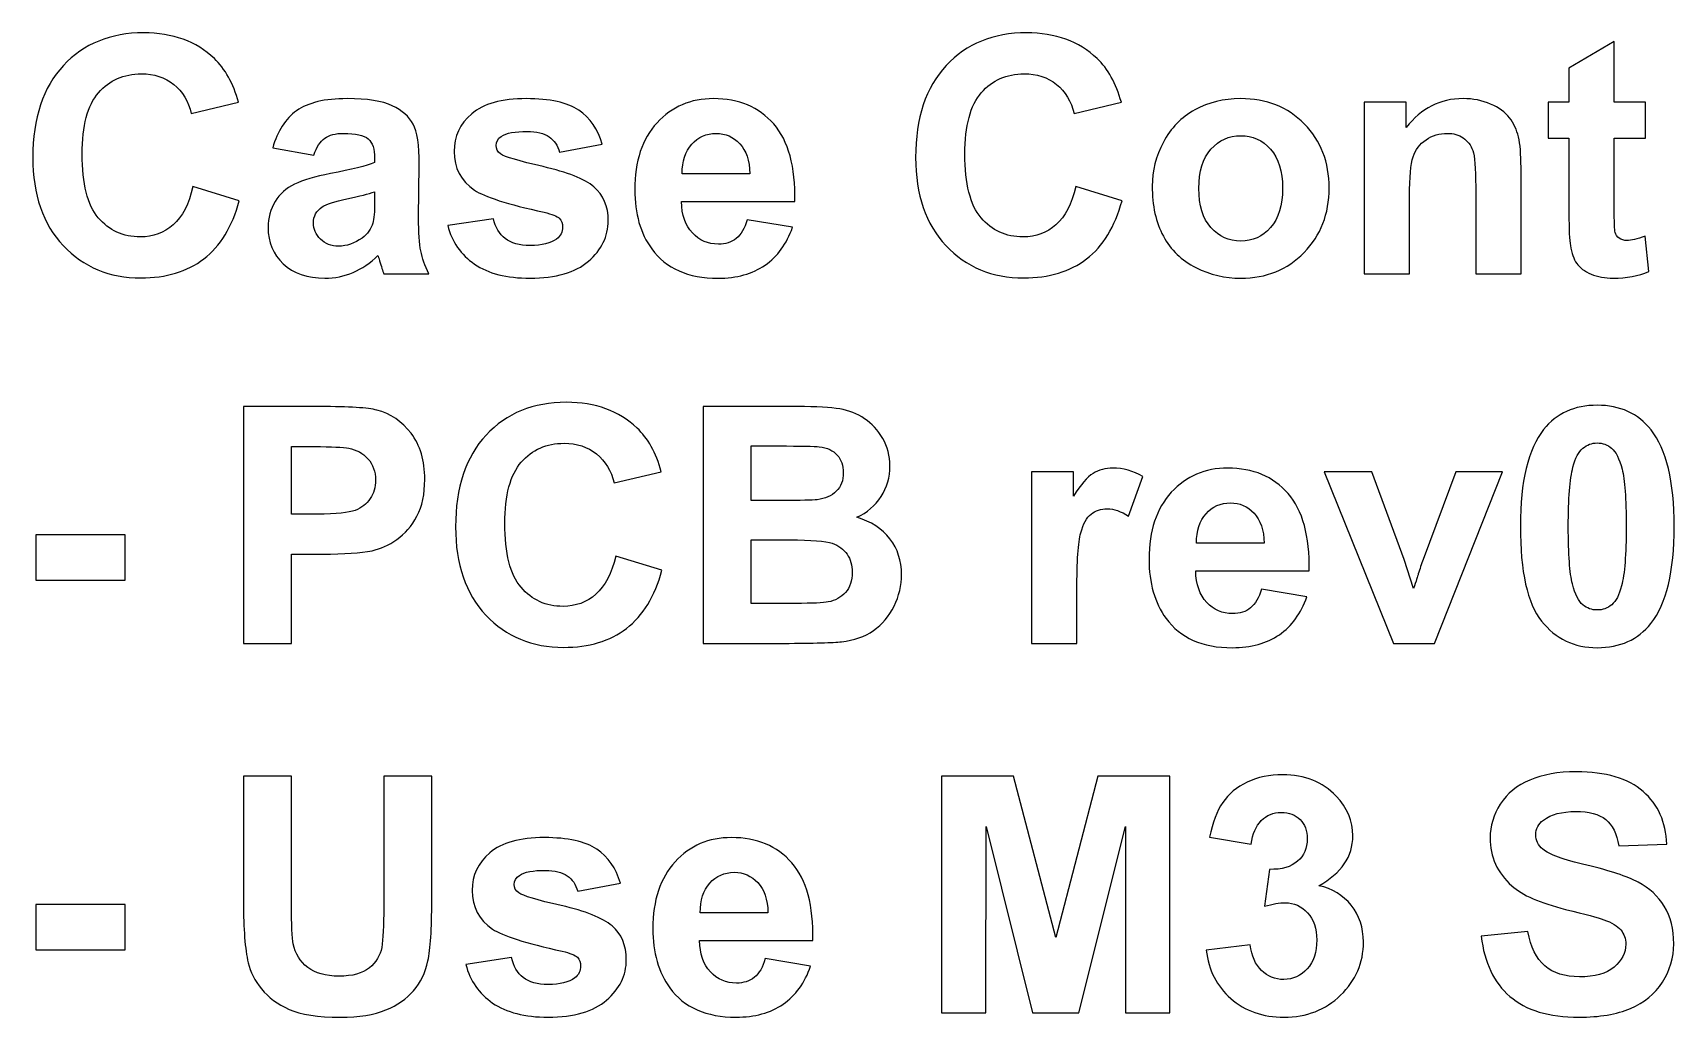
# Model space of a CAD drawing. Header units: centimetres. Extents: x -24.1 to 24.8, y -21.9 to 24.2.
# Drawn here: x 1.61 to 13.67, y -4.31 to 2.92 of the extents above; entities that cross this region are included whole.
import ezdxf

# ---------------------------------------------------------------- set-up
doc = ezdxf.new("R2010")
doc.units = ezdxf.units.CM
doc.header["$MEASUREMENT"] = 0
doc.layers.add('Layer 1', color=7, linetype='Continuous')

msp = doc.modelspace()

# ---------------------------------------------------------------- linework, layer by layer
at = {"layer": 'Layer 1', "color": 250}
for points, knots in [([(2.78949, 1.79255), (2.78949, 1.79255), (3.12973, 1.68805), (3.12973, 1.68805), (3.07748, 1.49646), (2.9904, 1.35429), (2.86888, 1.26112), (2.74736, 1.16837), (2.59344, 1.12179), (2.40671, 1.12179), (2.17543, 1.12179), (1.98546, 1.20077), (1.8364, 1.35874), (1.68774, 1.51671), (1.61322, 1.73261), (1.61322, 2.00683), (1.61322, 2.29644), (1.68815, 2.52165), (1.83761, 2.68205), (1.98708, 2.84245), (2.18394, 2.92265), (2.42778, 2.92265), (2.64084, 2.92265), (2.81379, 2.85947), (2.94665, 2.73349), (3.02604, 2.65896), (3.08518, 2.55203), (3.12487, 2.41229), (3.12487, 2.41229), (2.77734, 2.32966), (2.77734, 2.32966), (2.75668, 2.41958), (2.71374, 2.49087), (2.64853, 2.54312), (2.58291, 2.59537), (2.50352, 2.62129), (2.41036, 2.62129), (2.28115, 2.62129), (2.17624, 2.57512), (2.09604, 2.48236), (2.01543, 2.39001), (1.97533, 2.24014), (1.97533, 2.03275), (1.97533, 1.81321), (2.01503, 1.65646), (2.09401, 1.56329), (2.1734, 1.46973), (2.27629, 1.42315), (2.40307, 1.42315), (2.49664, 1.42315), (2.57724, 1.45271), (2.64448, 1.51226), (2.71172, 1.5718), (2.76033, 1.66496), (2.78949, 1.79255)], [0, 0, 0, 0, 0.05555556, 0.05555556, 0.05555556, 0.11111111, 0.11111111, 0.11111111, 0.16666667, 0.16666667, 0.16666667, 0.22222222, 0.22222222, 0.22222222, 0.27777778, 0.27777778, 0.27777778, 0.33333333, 0.33333333, 0.33333333, 0.38888889, 0.38888889, 0.38888889, 0.44444444, 0.44444444, 0.44444444, 0.5, 0.5, 0.5, 0.55555556, 0.55555556, 0.55555556, 0.61111111, 0.61111111, 0.61111111, 0.66666667, 0.66666667, 0.66666667, 0.72222222, 0.72222222, 0.72222222, 0.77777778, 0.77777778, 0.77777778, 0.83333333, 0.83333333, 0.83333333, 0.88888889, 0.88888889, 0.88888889, 0.94444444, 0.94444444, 0.94444444, 1, 1, 1, 1]), ([(9.27479, 1.79255), (9.27479, 1.79255), (9.61503, 1.68805), (9.61503, 1.68805), (9.56278, 1.49646), (9.4757, 1.35429), (9.35418, 1.26112), (9.23266, 1.16837), (9.07874, 1.12179), (8.89201, 1.12179), (8.66073, 1.12179), (8.47076, 1.20077), (8.3217, 1.35874), (8.17304, 1.51671), (8.09852, 1.73261), (8.09852, 2.00683), (8.09852, 2.29644), (8.17345, 2.52165), (8.32291, 2.68205), (8.47238, 2.84245), (8.66924, 2.92265), (8.91308, 2.92265), (9.12614, 2.92265), (9.29909, 2.85947), (9.43195, 2.73349), (9.51134, 2.65896), (9.57048, 2.55203), (9.61017, 2.41229), (9.61017, 2.41229), (9.26264, 2.32966), (9.26264, 2.32966), (9.24198, 2.41958), (9.19904, 2.49087), (9.13383, 2.54312), (9.06821, 2.59537), (8.98882, 2.62129), (8.89566, 2.62129), (8.76645, 2.62129), (8.66154, 2.57512), (8.58134, 2.48236), (8.50073, 2.39001), (8.46063, 2.24014), (8.46063, 2.03275), (8.46063, 1.81321), (8.50033, 1.65646), (8.57931, 1.56329), (8.6587, 1.46973), (8.76159, 1.42315), (8.88837, 1.42315), (8.98194, 1.42315), (9.06254, 1.45271), (9.12978, 1.51226), (9.19702, 1.5718), (9.24563, 1.66496), (9.27479, 1.79255)], [0, 0, 0, 0, 0.05555556, 0.05555556, 0.05555556, 0.11111111, 0.11111111, 0.11111111, 0.16666667, 0.16666667, 0.16666667, 0.22222222, 0.22222222, 0.22222222, 0.27777778, 0.27777778, 0.27777778, 0.33333333, 0.33333333, 0.33333333, 0.38888889, 0.38888889, 0.38888889, 0.44444444, 0.44444444, 0.44444444, 0.5, 0.5, 0.5, 0.55555556, 0.55555556, 0.55555556, 0.61111111, 0.61111111, 0.61111111, 0.66666667, 0.66666667, 0.66666667, 0.72222222, 0.72222222, 0.72222222, 0.77777778, 0.77777778, 0.77777778, 0.83333333, 0.83333333, 0.83333333, 0.88888889, 0.88888889, 0.88888889, 0.94444444, 0.94444444, 0.94444444, 1, 1, 1, 1]), ([(13.4594, 2.41229), (13.4594, 2.41229), (13.4594, 2.14738), (13.4594, 2.14738), (13.4594, 2.14738), (13.23095, 2.14738), (13.23095, 2.14738), (13.23095, 2.14738), (13.23095, 1.63661), (13.23095, 1.63661), (13.23095, 1.53292), (13.23297, 1.47256), (13.23743, 1.45555), (13.24189, 1.43854), (13.25161, 1.42436), (13.2674, 1.41302), (13.2828, 1.40208), (13.30143, 1.39641), (13.32371, 1.39641), (13.3549, 1.39641), (13.39945, 1.40694), (13.45818, 1.42841), (13.45818, 1.42841), (13.48613, 1.16918), (13.48613, 1.16918), (13.40877, 1.13596), (13.32128, 1.11936), (13.22325, 1.11936), (13.1633, 1.11936), (13.10943, 1.12948), (13.06123, 1.14973), (13.01303, 1.16999), (12.97779, 1.19632), (12.95551, 1.22832), (12.93283, 1.26072), (12.91744, 1.30406), (12.90853, 1.35915), (12.90164, 1.39803), (12.89799, 1.47661), (12.89799, 1.59529), (12.89799, 1.59529), (12.89799, 2.14738), (12.89799, 2.14738), (12.89799, 2.14738), (12.74488, 2.14738), (12.74488, 2.14738), (12.74488, 2.14738), (12.74488, 2.41229), (12.74488, 2.41229), (12.74488, 2.41229), (12.89799, 2.41229), (12.89799, 2.41229), (12.89799, 2.41229), (12.89799, 2.66261), (12.89799, 2.66261), (12.89799, 2.66261), (13.23095, 2.85947), (13.23095, 2.85947), (13.23095, 2.85947), (13.23095, 2.41229), (13.23095, 2.41229), (13.23095, 2.41229), (13.4594, 2.41229), (13.4594, 2.41229)], [0, 0, 0, 0, 0.04761905, 0.04761905, 0.04761905, 0.0952381, 0.0952381, 0.0952381, 0.14285714, 0.14285714, 0.14285714, 0.19047619, 0.19047619, 0.19047619, 0.23809524, 0.23809524, 0.23809524, 0.28571429, 0.28571429, 0.28571429, 0.33333333, 0.33333333, 0.33333333, 0.38095238, 0.38095238, 0.38095238, 0.42857143, 0.42857143, 0.42857143, 0.47619048, 0.47619048, 0.47619048, 0.52380952, 0.52380952, 0.52380952, 0.57142857, 0.57142857, 0.57142857, 0.61904762, 0.61904762, 0.61904762, 0.66666667, 0.66666667, 0.66666667, 0.71428571, 0.71428571, 0.71428571, 0.76190476, 0.76190476, 0.76190476, 0.80952381, 0.80952381, 0.80952381, 0.85714286, 0.85714286, 0.85714286, 0.9047619, 0.9047619, 0.9047619, 0.95238095, 0.95238095, 0.95238095, 1, 1, 1, 1]), ([(3.67697, 2.02343), (3.67697, 2.02343), (3.37561, 2.0769), (3.37561, 2.0769), (3.40963, 2.20004), (3.46836, 2.29118), (3.5514, 2.35031), (3.63444, 2.40945), (3.75798, 2.43902), (3.92162, 2.43902), (4.07027, 2.43902), (4.18126, 2.4216), (4.25417, 2.38636), (4.32667, 2.35112), (4.37811, 2.30657), (4.40768, 2.25229), (4.43725, 2.19801), (4.45224, 2.09877), (4.45224, 1.95377), (4.45224, 1.95377), (4.44738, 1.56491), (4.44738, 1.56491), (4.44738, 1.45433), (4.45264, 1.37251), (4.46317, 1.31986), (4.47371, 1.2672), (4.49355, 1.2109), (4.52272, 1.15095), (4.52272, 1.15095), (4.19219, 1.15095), (4.19219, 1.15095), (4.18369, 1.17282), (4.17275, 1.20523), (4.16019, 1.24816), (4.15493, 1.26801), (4.15088, 1.28097), (4.14845, 1.28705), (4.09174, 1.23115), (4.03098, 1.18943), (3.96617, 1.16148), (3.90137, 1.13353), (3.83251, 1.11936), (3.75919, 1.11936), (3.62998, 1.11936), (3.52791, 1.1546), (3.45338, 1.22507), (3.37885, 1.29515), (3.34158, 1.38426), (3.34158, 1.492), (3.34158, 1.56289), (3.35859, 1.62648), (3.39262, 1.68238), (3.42664, 1.73787), (3.47403, 1.78081), (3.5356, 1.81038), (3.59677, 1.83995), (3.68507, 1.86587), (3.80051, 1.88815), (3.95605, 1.91731), (4.0642, 1.94485), (4.12414, 1.96997), (4.12414, 1.96997), (4.12414, 2.00359), (4.12414, 2.00359), (4.12414, 2.0684), (4.10835, 2.11457), (4.07675, 2.14252), (4.04475, 2.17006), (3.98481, 2.18384), (3.89691, 2.18384), (3.83737, 2.18384), (3.79119, 2.17209), (3.75798, 2.14819), (3.72436, 2.1247), (3.69762, 2.08298), (3.67697, 2.02343)], [0, 0, 0, 0, 0.04, 0.04, 0.04, 0.08, 0.08, 0.08, 0.12, 0.12, 0.12, 0.16, 0.16, 0.16, 0.2, 0.2, 0.2, 0.24, 0.24, 0.24, 0.28, 0.28, 0.28, 0.32, 0.32, 0.32, 0.36, 0.36, 0.36, 0.4, 0.4, 0.4, 0.44, 0.44, 0.44, 0.48, 0.48, 0.48, 0.52, 0.52, 0.52, 0.56, 0.56, 0.56, 0.6, 0.6, 0.6, 0.64, 0.64, 0.64, 0.68, 0.68, 0.68, 0.72, 0.72, 0.72, 0.76, 0.76, 0.76, 0.8, 0.8, 0.8, 0.84, 0.84, 0.84, 0.88, 0.88, 0.88, 0.92, 0.92, 0.92, 0.96, 0.96, 0.96, 1, 1, 1, 1]), ([(4.66165, 1.50578), (4.66165, 1.50578), (4.99703, 1.55681), (4.99703, 1.55681), (5.01121, 1.49241), (5.03997, 1.4434), (5.08371, 1.41018), (5.12705, 1.37656), (5.18822, 1.35996), (5.26639, 1.35996), (5.35267, 1.35996), (5.41748, 1.37575), (5.46122, 1.40735), (5.49039, 1.42963), (5.50497, 1.4596), (5.50497, 1.49687), (5.50497, 1.52198), (5.49687, 1.54304), (5.48107, 1.55965), (5.46446, 1.57545), (5.4272, 1.59043), (5.36968, 1.6038), (5.10032, 1.66334), (4.92979, 1.71762), (4.85769, 1.76663), (4.75765, 1.83509), (4.70782, 1.92987), (4.70782, 2.05098), (4.70782, 2.16075), (4.75116, 2.2527), (4.83744, 2.32722), (4.92372, 2.40175), (5.05738, 2.43902), (5.23844, 2.43902), (5.411, 2.43902), (5.5394, 2.41067), (5.62324, 2.35436), (5.70709, 2.29766), (5.76501, 2.21422), (5.79661, 2.10364), (5.79661, 2.10364), (5.4831, 2.04531), (5.4831, 2.04531), (5.46973, 2.09472), (5.44381, 2.1328), (5.40614, 2.15913), (5.36847, 2.18546), (5.31459, 2.19842), (5.24452, 2.19842), (5.15622, 2.19842), (5.09303, 2.18627), (5.05455, 2.16156), (5.02903, 2.14414), (5.01647, 2.12146), (5.01647, 2.09391), (5.01647, 2.07002), (5.02741, 2.04976), (5.04969, 2.03316), (5.08007, 2.01088), (5.18417, 1.97969), (5.36239, 1.93918), (5.54061, 1.89868), (5.66496, 1.84926), (5.73544, 1.79053), (5.80552, 1.73139), (5.84035, 1.64836), (5.84035, 1.54223), (5.84035, 1.42679), (5.79215, 1.32715), (5.69534, 1.24411), (5.59894, 1.16108), (5.45596, 1.11936), (5.26639, 1.11936), (5.09465, 1.11936), (4.95855, 1.15419), (4.8581, 1.22345), (4.75805, 1.29272), (4.69243, 1.38669), (4.66165, 1.50578)], [0, 0, 0, 0, 0.03846154, 0.03846154, 0.03846154, 0.07692308, 0.07692308, 0.07692308, 0.11538462, 0.11538462, 0.11538462, 0.15384615, 0.15384615, 0.15384615, 0.19230769, 0.19230769, 0.19230769, 0.23076923, 0.23076923, 0.23076923, 0.26923077, 0.26923077, 0.26923077, 0.30769231, 0.30769231, 0.30769231, 0.34615385, 0.34615385, 0.34615385, 0.38461538, 0.38461538, 0.38461538, 0.42307692, 0.42307692, 0.42307692, 0.46153846, 0.46153846, 0.46153846, 0.5, 0.5, 0.5, 0.53846154, 0.53846154, 0.53846154, 0.57692308, 0.57692308, 0.57692308, 0.61538462, 0.61538462, 0.61538462, 0.65384615, 0.65384615, 0.65384615, 0.69230769, 0.69230769, 0.69230769, 0.73076923, 0.73076923, 0.73076923, 0.76923077, 0.76923077, 0.76923077, 0.80769231, 0.80769231, 0.80769231, 0.84615385, 0.84615385, 0.84615385, 0.88461538, 0.88461538, 0.88461538, 0.92307692, 0.92307692, 0.92307692, 0.96153846, 0.96153846, 0.96153846, 1, 1, 1, 1]), ([(6.86149, 1.54952), (6.86149, 1.54952), (7.19444, 1.49363), (7.19444, 1.49363), (7.15191, 1.3717), (7.08427, 1.27895), (6.99232, 1.21495), (6.89997, 1.15136), (6.78453, 1.11936), (6.64641, 1.11936), (6.42727, 1.11936), (6.26485, 1.19105), (6.15994, 1.33444), (6.0769, 1.44947), (6.03518, 1.59448), (6.03518, 1.76987), (6.03518, 1.97888), (6.08986, 2.14293), (6.19882, 2.2612), (6.30778, 2.37988), (6.4459, 2.43902), (6.61279, 2.43902), (6.79992, 2.43902), (6.94777, 2.37705), (7.05632, 2.2531), (7.16447, 2.12915), (7.21632, 1.93918), (7.21146, 1.68319), (7.21146, 1.68319), (6.37786, 1.68319), (6.37786, 1.68319), (6.38029, 1.58436), (6.40702, 1.5074), (6.45846, 1.45231), (6.5095, 1.39722), (6.5735, 1.36968), (6.64965, 1.36968), (6.7019, 1.36968), (6.74564, 1.38386), (6.78088, 1.41221), (6.81653, 1.44056), (6.84326, 1.48633), (6.86149, 1.54952)], [0, 0, 0, 0, 0.07142857, 0.07142857, 0.07142857, 0.14285714, 0.14285714, 0.14285714, 0.21428571, 0.21428571, 0.21428571, 0.28571429, 0.28571429, 0.28571429, 0.35714286, 0.35714286, 0.35714286, 0.42857143, 0.42857143, 0.42857143, 0.5, 0.5, 0.5, 0.57142857, 0.57142857, 0.57142857, 0.64285714, 0.64285714, 0.64285714, 0.71428571, 0.71428571, 0.71428571, 0.78571429, 0.78571429, 0.78571429, 0.85714286, 0.85714286, 0.85714286, 0.92857143, 0.92857143, 0.92857143, 1, 1, 1, 1]), ([(9.8366, 1.79701), (9.8366, 1.90799), (9.86374, 2.01533), (9.91842, 2.11903), (9.97311, 2.22313), (10.05047, 2.30211), (10.15052, 2.35679), (10.25057, 2.41148), (10.36196, 2.43902), (10.4855, 2.43902), (10.67628, 2.43902), (10.83222, 2.37705), (10.95414, 2.2531), (11.07607, 2.12875), (11.13682, 1.9724), (11.13682, 1.78283), (11.13682, 1.59165), (11.07526, 1.43327), (10.95252, 1.30771), (10.82939, 1.18214), (10.67466, 1.11936), (10.48793, 1.11936), (10.37249, 1.11936), (10.26231, 1.14568), (10.15741, 1.19794), (10.0529, 1.25019), (9.97311, 1.32674), (9.91842, 1.42801), (9.86374, 1.52886), (9.8366, 1.652), (9.8366, 1.79701)], [0, 0, 0, 0, 0.1, 0.1, 0.1, 0.2, 0.2, 0.2, 0.3, 0.3, 0.3, 0.4, 0.4, 0.4, 0.5, 0.5, 0.5, 0.6, 0.6, 0.6, 0.7, 0.7, 0.7, 0.8, 0.8, 0.8, 0.9, 0.9, 0.9, 1, 1, 1, 1]), ([(12.546, 1.15095), (12.546, 1.15095), (12.21305, 1.15095), (12.21305, 1.15095), (12.21305, 1.15095), (12.21305, 1.79377), (12.21305, 1.79377), (12.21305, 1.92987), (12.20576, 2.01776), (12.19158, 2.05746), (12.177, 2.09756), (12.15391, 2.12834), (12.12151, 2.15062), (12.0891, 2.1729), (12.05022, 2.18384), (12.00485, 2.18384), (11.94653, 2.18384), (11.89427, 2.16804), (11.8481, 2.13644), (11.80152, 2.10485), (11.76992, 2.06273), (11.75291, 2.01088), (11.73549, 1.95863), (11.72699, 1.86222), (11.72699, 1.72127), (11.72699, 1.72127), (11.72699, 1.15095), (11.72699, 1.15095), (11.72699, 1.15095), (11.39403, 1.15095), (11.39403, 1.15095), (11.39403, 1.15095), (11.39403, 2.41229), (11.39403, 2.41229), (11.39403, 2.41229), (11.70268, 2.41229), (11.70268, 2.41229), (11.70268, 2.41229), (11.70268, 2.22718), (11.70268, 2.22718), (11.81326, 2.36854), (11.9522, 2.43902), (12.12029, 2.43902), (12.19401, 2.43902), (12.26166, 2.42565), (12.32282, 2.39932), (12.38439, 2.37259), (12.43056, 2.33897), (12.46175, 2.29806), (12.49335, 2.25675), (12.51522, 2.21016), (12.52737, 2.15791), (12.53993, 2.10566), (12.546, 2.03113), (12.546, 1.93392), (12.546, 1.93392), (12.546, 1.15095), (12.546, 1.15095)], [0, 0, 0, 0, 0.05263158, 0.05263158, 0.05263158, 0.10526316, 0.10526316, 0.10526316, 0.15789474, 0.15789474, 0.15789474, 0.21052632, 0.21052632, 0.21052632, 0.26315789, 0.26315789, 0.26315789, 0.31578947, 0.31578947, 0.31578947, 0.36842105, 0.36842105, 0.36842105, 0.42105263, 0.42105263, 0.42105263, 0.47368421, 0.47368421, 0.47368421, 0.52631579, 0.52631579, 0.52631579, 0.57894737, 0.57894737, 0.57894737, 0.63157895, 0.63157895, 0.63157895, 0.68421053, 0.68421053, 0.68421053, 0.73684211, 0.73684211, 0.73684211, 0.78947368, 0.78947368, 0.78947368, 0.84210526, 0.84210526, 0.84210526, 0.89473684, 0.89473684, 0.89473684, 0.94736842, 0.94736842, 0.94736842, 1, 1, 1, 1]), ([(6.88093, 1.88734), (6.8785, 1.98414), (6.85379, 2.05786), (6.8064, 2.10809), (6.75901, 2.15872), (6.70149, 2.18384), (6.63344, 2.18384), (6.56094, 2.18384), (6.50099, 2.1571), (6.4536, 2.10404), (6.40621, 2.05098), (6.38312, 1.97847), (6.38393, 1.88734), (6.38393, 1.88734), (6.88093, 1.88734), (6.88093, 1.88734)], [0, 0, 0, 0, 0.2, 0.2, 0.2, 0.4, 0.4, 0.4, 0.6, 0.6, 0.6, 0.8, 0.8, 0.8, 1, 1, 1, 1]), ([(10.17928, 1.77919), (10.17928, 1.65403), (10.20885, 1.55803), (10.26798, 1.4916), (10.32753, 1.42477), (10.40044, 1.39155), (10.48752, 1.39155), (10.5742, 1.39155), (10.64711, 1.42477), (10.70585, 1.4916), (10.76458, 1.55803), (10.79415, 1.65484), (10.79415, 1.78162), (10.79415, 1.90516), (10.76458, 2.00035), (10.70585, 2.06678), (10.64711, 2.13361), (10.5742, 2.16682), (10.48752, 2.16682), (10.40044, 2.16682), (10.32753, 2.13361), (10.26798, 2.06678), (10.20885, 2.00035), (10.17928, 1.90435), (10.17928, 1.77919)], [0, 0, 0, 0, 0.125, 0.125, 0.125, 0.25, 0.25, 0.25, 0.375, 0.375, 0.375, 0.5, 0.5, 0.5, 0.625, 0.625, 0.625, 0.75, 0.75, 0.75, 0.875, 0.875, 0.875, 1, 1, 1, 1]), ([(4.12414, 1.75367), (4.08161, 1.73949), (4.01397, 1.72248), (3.92121, 1.70263), (3.82886, 1.68279), (3.7681, 1.66334), (3.73975, 1.64471), (3.69641, 1.61352), (3.67454, 1.57464), (3.67454, 1.52724), (3.67454, 1.48026), (3.69195, 1.44016), (3.72679, 1.40613), (3.76162, 1.37211), (3.80577, 1.3551), (3.85964, 1.3551), (3.91959, 1.3551), (3.97711, 1.37494), (4.03179, 1.41423), (4.07189, 1.44461), (4.09863, 1.48107), (4.11118, 1.52481), (4.11969, 1.55317), (4.12414, 1.60745), (4.12414, 1.68724), (4.12414, 1.68724), (4.12414, 1.75367), (4.12414, 1.75367)], [0, 0, 0, 0, 0.11111111, 0.11111111, 0.11111111, 0.22222222, 0.22222222, 0.22222222, 0.33333333, 0.33333333, 0.33333333, 0.44444444, 0.44444444, 0.44444444, 0.55555556, 0.55555556, 0.55555556, 0.66666667, 0.66666667, 0.66666667, 0.77777778, 0.77777778, 0.77777778, 0.88888889, 0.88888889, 0.88888889, 1, 1, 1, 1]), ([(3.16092, -1.56412), (3.16092, -1.56412), (3.16092, 0.17599), (3.16092, 0.17599), (3.16092, 0.17599), (3.72435, 0.17599), (3.72435, 0.17599), (3.93782, 0.17599), (4.07675, 0.16748), (4.14156, 0.15007), (4.2412, 0.12374), (4.32464, 0.06703), (4.39188, -0.02046), (4.45912, -0.10795), (4.49274, -0.22096), (4.49274, -0.35949), (4.49274, -0.46643), (4.4733, -0.55594), (4.43482, -0.62885), (4.39593, -0.70176), (4.34692, -0.75887), (4.28738, -0.80059), (4.22783, -0.84191), (4.16708, -0.86945), (4.10551, -0.88282), (4.02166, -0.89943), (3.90055, -0.90793), (3.74177, -0.90793), (3.74177, -0.90793), (3.51332, -0.90793), (3.51332, -0.90793), (3.51332, -0.90793), (3.51332, -1.56412), (3.51332, -1.56412), (3.51332, -1.56412), (3.16092, -1.56412), (3.16092, -1.56412)], [0, 0, 0, 0, 0.08333333, 0.08333333, 0.08333333, 0.16666667, 0.16666667, 0.16666667, 0.25, 0.25, 0.25, 0.33333333, 0.33333333, 0.33333333, 0.41666667, 0.41666667, 0.41666667, 0.5, 0.5, 0.5, 0.58333333, 0.58333333, 0.58333333, 0.66666667, 0.66666667, 0.66666667, 0.75, 0.75, 0.75, 0.83333333, 0.83333333, 0.83333333, 0.91666667, 0.91666667, 0.91666667, 1, 1, 1, 1]), ([(5.89503, -0.92252), (5.89503, -0.92252), (6.23527, -1.02702), (6.23527, -1.02702), (6.18302, -1.21861), (6.09594, -1.36078), (5.97442, -1.45395), (5.8529, -1.5467), (5.69898, -1.59328), (5.51225, -1.59328), (5.28097, -1.59328), (5.091, -1.5143), (4.94194, -1.35633), (4.79328, -1.19836), (4.71876, -0.98246), (4.71876, -0.70824), (4.71876, -0.41863), (4.79369, -0.19342), (4.94315, -0.03302), (5.09262, 0.12738), (5.28948, 0.20758), (5.53332, 0.20758), (5.74638, 0.20758), (5.91933, 0.1444), (6.05219, 0.01842), (6.13158, -0.05611), (6.19072, -0.16304), (6.23041, -0.30278), (6.23041, -0.30278), (5.88288, -0.38541), (5.88288, -0.38541), (5.86222, -0.29549), (5.81928, -0.2242), (5.75407, -0.17195), (5.68845, -0.1197), (5.60906, -0.09378), (5.5159, -0.09378), (5.38669, -0.09378), (5.28178, -0.13995), (5.20158, -0.23271), (5.12097, -0.32506), (5.08087, -0.47493), (5.08087, -0.68232), (5.08087, -0.90186), (5.12057, -1.05861), (5.19955, -1.15178), (5.27894, -1.24534), (5.38183, -1.29192), (5.50861, -1.29192), (5.60218, -1.29192), (5.68278, -1.26236), (5.75002, -1.20281), (5.81726, -1.14327), (5.86587, -1.05011), (5.89503, -0.92252)], [0, 0, 0, 0, 0.05555556, 0.05555556, 0.05555556, 0.11111111, 0.11111111, 0.11111111, 0.16666667, 0.16666667, 0.16666667, 0.22222222, 0.22222222, 0.22222222, 0.27777778, 0.27777778, 0.27777778, 0.33333333, 0.33333333, 0.33333333, 0.38888889, 0.38888889, 0.38888889, 0.44444444, 0.44444444, 0.44444444, 0.5, 0.5, 0.5, 0.55555556, 0.55555556, 0.55555556, 0.61111111, 0.61111111, 0.61111111, 0.66666667, 0.66666667, 0.66666667, 0.72222222, 0.72222222, 0.72222222, 0.77777778, 0.77777778, 0.77777778, 0.83333333, 0.83333333, 0.83333333, 0.88888889, 0.88888889, 0.88888889, 0.94444444, 0.94444444, 0.94444444, 1, 1, 1, 1]), ([(6.53704, 0.17599), (6.53704, 0.17599), (7.23293, 0.17599), (7.23293, 0.17599), (7.37105, 0.17599), (7.47353, 0.17032), (7.54117, 0.15898), (7.60922, 0.14723), (7.66957, 0.12333), (7.72304, 0.08728), (7.77651, 0.05083), (7.82106, 0.00263), (7.85671, -0.05773), (7.89235, -0.11808), (7.91017, -0.18613), (7.91017, -0.26106), (7.91017, -0.34207), (7.8883, -0.41701), (7.84456, -0.48465), (7.80081, -0.5527), (7.74127, -0.60333), (7.66633, -0.63736), (7.77205, -0.66855), (7.85306, -0.7212), (7.91017, -0.79573), (7.96688, -0.87026), (7.99524, -0.95776), (7.99524, -1.05861), (7.99524, -1.138), (7.97701, -1.21496), (7.94015, -1.2899), (7.90329, -1.36483), (7.85306, -1.42478), (7.78906, -1.46974), (7.72547, -1.5143), (7.64689, -1.54184), (7.55332, -1.55237), (7.49499, -1.55845), (7.35363, -1.5625), (7.12964, -1.56412), (7.12964, -1.56412), (6.53704, -1.56412), (6.53704, -1.56412), (6.53704, -1.56412), (6.53704, 0.17599), (6.53704, 0.17599)], [0, 0, 0, 0, 0.06666667, 0.06666667, 0.06666667, 0.13333333, 0.13333333, 0.13333333, 0.2, 0.2, 0.2, 0.26666667, 0.26666667, 0.26666667, 0.33333333, 0.33333333, 0.33333333, 0.4, 0.4, 0.4, 0.46666667, 0.46666667, 0.46666667, 0.53333333, 0.53333333, 0.53333333, 0.6, 0.6, 0.6, 0.66666667, 0.66666667, 0.66666667, 0.73333333, 0.73333333, 0.73333333, 0.8, 0.8, 0.8, 0.86666667, 0.86666667, 0.86666667, 0.93333333, 0.93333333, 0.93333333, 1, 1, 1, 1]), ([(13.10619, 0.18571), (13.2747, 0.18571), (13.40634, 0.12536), (13.50152, 0.00465), (13.61453, -0.13793), (13.67124, -0.37488), (13.67124, -0.70541), (13.67124, -1.03553), (13.61413, -1.27289), (13.50031, -1.41709), (13.40593, -1.53617), (13.2747, -1.59571), (13.10619, -1.59571), (12.93688, -1.59571), (12.80038, -1.5305), (12.69668, -1.40007), (12.59299, -1.26965), (12.54114, -1.03674), (12.54114, -0.70217), (12.54114, -0.37367), (12.59826, -0.13712), (12.71208, 0.00708), (12.80645, 0.12617), (12.93769, 0.18571), (13.10619, 0.18571)], [0, 0, 0, 0, 0.125, 0.125, 0.125, 0.25, 0.25, 0.25, 0.375, 0.375, 0.375, 0.5, 0.5, 0.5, 0.625, 0.625, 0.625, 0.75, 0.75, 0.75, 0.875, 0.875, 0.875, 1, 1, 1, 1]), ([(3.51332, -0.11808), (3.51332, -0.11808), (3.51332, -0.61386), (3.51332, -0.61386), (3.51332, -0.61386), (3.70491, -0.61386), (3.70491, -0.61386), (3.84303, -0.61386), (3.93498, -0.60455), (3.98156, -0.58632), (4.02814, -0.56809), (4.0646, -0.53974), (4.09093, -0.50045), (4.11725, -0.46156), (4.13062, -0.4166), (4.13062, -0.36476), (4.13062, -0.30116), (4.11199, -0.24891), (4.07513, -0.2076), (4.03786, -0.16628), (3.99128, -0.14036), (3.93417, -0.12983), (3.89245, -0.12213), (3.8086, -0.11808), (3.68223, -0.11808), (3.68223, -0.11808), (3.51332, -0.11808), (3.51332, -0.11808)], [0, 0, 0, 0, 0.11111111, 0.11111111, 0.11111111, 0.22222222, 0.22222222, 0.22222222, 0.33333333, 0.33333333, 0.33333333, 0.44444444, 0.44444444, 0.44444444, 0.55555556, 0.55555556, 0.55555556, 0.66666667, 0.66666667, 0.66666667, 0.77777778, 0.77777778, 0.77777778, 0.88888889, 0.88888889, 0.88888889, 1, 1, 1, 1]), ([(6.88944, -0.11322), (6.88944, -0.11322), (6.88944, -0.51422), (6.88944, -0.51422), (6.88944, -0.51422), (7.11951, -0.51422), (7.11951, -0.51422), (7.25601, -0.51422), (7.34107, -0.5122), (7.37429, -0.50815), (7.43424, -0.50126), (7.48163, -0.4806), (7.51606, -0.44617), (7.55049, -0.41174), (7.5675, -0.36678), (7.5675, -0.31088), (7.5675, -0.25701), (7.55251, -0.21367), (7.52294, -0.18005), (7.49337, -0.14643), (7.44922, -0.12618), (7.3909, -0.11929), (7.35606, -0.11524), (7.25601, -0.11322), (7.09116, -0.11322), (7.09116, -0.11322), (6.88944, -0.11322), (6.88944, -0.11322)], [0, 0, 0, 0, 0.11111111, 0.11111111, 0.11111111, 0.22222222, 0.22222222, 0.22222222, 0.33333333, 0.33333333, 0.33333333, 0.44444444, 0.44444444, 0.44444444, 0.55555556, 0.55555556, 0.55555556, 0.66666667, 0.66666667, 0.66666667, 0.77777778, 0.77777778, 0.77777778, 0.88888889, 0.88888889, 0.88888889, 1, 1, 1, 1]), ([(13.10619, -0.09135), (13.0665, -0.09135), (13.03085, -0.10431), (13.00007, -0.13023), (12.96888, -0.15575), (12.94458, -0.20193), (12.92756, -0.26876), (12.90488, -0.35504), (12.89354, -0.50085), (12.89354, -0.70541), (12.89354, -0.91036), (12.90367, -1.05092), (12.92392, -1.12747), (12.94417, -1.20403), (12.96969, -1.25506), (13.00047, -1.28058), (13.03126, -1.3061), (13.0665, -1.31866), (13.10619, -1.31866), (13.14589, -1.31866), (13.18153, -1.3057), (13.21272, -1.27977), (13.24351, -1.25425), (13.26781, -1.20808), (13.28482, -1.14124), (13.3075, -1.05578), (13.31885, -0.91036), (13.31885, -0.70541), (13.31885, -0.50085), (13.30872, -0.3603), (13.28847, -0.28375), (13.26821, -0.20719), (13.2427, -0.15575), (13.21191, -0.13023), (13.18113, -0.10431), (13.14589, -0.09135), (13.10619, -0.09135)], [0, 0, 0, 0, 0.08333333, 0.08333333, 0.08333333, 0.16666667, 0.16666667, 0.16666667, 0.25, 0.25, 0.25, 0.33333333, 0.33333333, 0.33333333, 0.41666667, 0.41666667, 0.41666667, 0.5, 0.5, 0.5, 0.58333333, 0.58333333, 0.58333333, 0.66666667, 0.66666667, 0.66666667, 0.75, 0.75, 0.75, 0.83333333, 0.83333333, 0.83333333, 0.91666667, 0.91666667, 0.91666667, 1, 1, 1, 1]), ([(9.2833, -1.56412), (9.2833, -1.56412), (8.95035, -1.56412), (8.95035, -1.56412), (8.95035, -1.56412), (8.95035, -0.30278), (8.95035, -0.30278), (8.95035, -0.30278), (9.259, -0.30278), (9.259, -0.30278), (9.259, -0.30278), (9.259, -0.48182), (9.259, -0.48182), (9.31206, -0.39716), (9.35986, -0.34167), (9.40239, -0.31534), (9.44492, -0.28901), (9.49312, -0.27605), (9.54699, -0.27605), (9.62314, -0.27605), (9.69646, -0.29711), (9.76694, -0.33883), (9.76694, -0.33883), (9.66365, -0.62966), (9.66365, -0.62966), (9.60735, -0.59321), (9.5551, -0.57498), (9.50689, -0.57498), (9.45991, -0.57498), (9.42021, -0.58794), (9.38781, -0.61346), (9.3554, -0.63938), (9.32989, -0.68556), (9.31125, -0.7528), (9.29262, -0.82004), (9.2833, -0.961), (9.2833, -1.17527), (9.2833, -1.17527), (9.2833, -1.56412), (9.2833, -1.56412)], [0, 0, 0, 0, 0.07692308, 0.07692308, 0.07692308, 0.15384615, 0.15384615, 0.15384615, 0.23076923, 0.23076923, 0.23076923, 0.30769231, 0.30769231, 0.30769231, 0.38461538, 0.38461538, 0.38461538, 0.46153846, 0.46153846, 0.46153846, 0.53846154, 0.53846154, 0.53846154, 0.61538462, 0.61538462, 0.61538462, 0.69230769, 0.69230769, 0.69230769, 0.76923077, 0.76923077, 0.76923077, 0.84615385, 0.84615385, 0.84615385, 0.92307692, 0.92307692, 0.92307692, 1, 1, 1, 1]), ([(10.63983, -1.16555), (10.63983, -1.16555), (10.97278, -1.22144), (10.97278, -1.22144), (10.93025, -1.34337), (10.86261, -1.43612), (10.77066, -1.50012), (10.67831, -1.56371), (10.56287, -1.59571), (10.42475, -1.59571), (10.20561, -1.59571), (10.04319, -1.52402), (9.93828, -1.38063), (9.85524, -1.2656), (9.81352, -1.12059), (9.81352, -0.9452), (9.81352, -0.73619), (9.8682, -0.57214), (9.97716, -0.45387), (10.08612, -0.33519), (10.22424, -0.27605), (10.39113, -0.27605), (10.57826, -0.27605), (10.72611, -0.33802), (10.83466, -0.46197), (10.94281, -0.58592), (10.99466, -0.77589), (10.9898, -1.03188), (10.9898, -1.03188), (10.1562, -1.03188), (10.1562, -1.03188), (10.15863, -1.13071), (10.18536, -1.20767), (10.2368, -1.26276), (10.28784, -1.31785), (10.35184, -1.34539), (10.42799, -1.34539), (10.48024, -1.34539), (10.52398, -1.33121), (10.55922, -1.30286), (10.59487, -1.27451), (10.6216, -1.22874), (10.63983, -1.16555)], [0, 0, 0, 0, 0.07142857, 0.07142857, 0.07142857, 0.14285714, 0.14285714, 0.14285714, 0.21428571, 0.21428571, 0.21428571, 0.28571429, 0.28571429, 0.28571429, 0.35714286, 0.35714286, 0.35714286, 0.42857143, 0.42857143, 0.42857143, 0.5, 0.5, 0.5, 0.57142857, 0.57142857, 0.57142857, 0.64285714, 0.64285714, 0.64285714, 0.71428571, 0.71428571, 0.71428571, 0.78571429, 0.78571429, 0.78571429, 0.85714286, 0.85714286, 0.85714286, 0.92857143, 0.92857143, 0.92857143, 1, 1, 1, 1]), ([(11.60912, -1.56412), (11.60912, -1.56412), (11.10078, -0.30278), (11.10078, -0.30278), (11.10078, -0.30278), (11.45074, -0.30278), (11.45074, -0.30278), (11.45074, -0.30278), (11.6881, -0.94641), (11.6881, -0.94641), (11.6881, -0.94641), (11.75696, -1.1615), (11.75696, -1.1615), (11.77519, -1.10681), (11.78694, -1.07077), (11.79139, -1.05335), (11.80273, -1.0177), (11.81448, -0.98206), (11.82744, -0.94641), (11.82744, -0.94641), (12.06804, -0.30278), (12.06804, -0.30278), (12.06804, -0.30278), (12.41072, -0.30278), (12.41072, -0.30278), (12.41072, -0.30278), (11.90967, -1.56412), (11.90967, -1.56412), (11.90967, -1.56412), (11.60912, -1.56412), (11.60912, -1.56412)], [0, 0, 0, 0, 0.1, 0.1, 0.1, 0.2, 0.2, 0.2, 0.3, 0.3, 0.3, 0.4, 0.4, 0.4, 0.5, 0.5, 0.5, 0.6, 0.6, 0.6, 0.7, 0.7, 0.7, 0.8, 0.8, 0.8, 0.9, 0.9, 0.9, 1, 1, 1, 1]), ([(10.65927, -0.82773), (10.65684, -0.73093), (10.63213, -0.65721), (10.58474, -0.60698), (10.53735, -0.55635), (10.47983, -0.53123), (10.41178, -0.53123), (10.33928, -0.53123), (10.27933, -0.55797), (10.23194, -0.61103), (10.18455, -0.66409), (10.16146, -0.7366), (10.16227, -0.82773), (10.16227, -0.82773), (10.65927, -0.82773), (10.65927, -0.82773)], [0, 0, 0, 0, 0.2, 0.2, 0.2, 0.4, 0.4, 0.4, 0.6, 0.6, 0.6, 0.8, 0.8, 0.8, 1, 1, 1, 1]), ([(1.63509, -1.09993), (1.63509, -1.09993), (1.63509, -0.76698), (1.63509, -0.76698), (1.63509, -0.76698), (2.29127, -0.76698), (2.29127, -0.76698), (2.29127, -0.76698), (2.29127, -1.09993), (2.29127, -1.09993), (2.29127, -1.09993), (1.63509, -1.09993), (1.63509, -1.09993)], [0, 0, 0, 0, 0.25, 0.25, 0.25, 0.5, 0.5, 0.5, 0.75, 0.75, 0.75, 1, 1, 1, 1]), ([(6.88944, -0.80343), (6.88944, -0.80343), (6.88944, -1.27005), (6.88944, -1.27005), (6.88944, -1.27005), (7.2151, -1.27005), (7.2151, -1.27005), (7.34148, -1.27005), (7.42208, -1.26641), (7.45611, -1.25952), (7.50836, -1.2498), (7.55089, -1.22671), (7.5837, -1.18985), (7.61651, -1.15259), (7.63312, -1.10357), (7.63312, -1.0416), (7.63312, -0.98894), (7.62056, -0.94479), (7.59504, -0.90834), (7.56993, -0.87188), (7.53307, -0.84515), (7.48527, -0.82854), (7.43748, -0.81194), (7.33338, -0.80343), (7.17338, -0.80343), (7.17338, -0.80343), (6.88944, -0.80343), (6.88944, -0.80343)], [0, 0, 0, 0, 0.11111111, 0.11111111, 0.11111111, 0.22222222, 0.22222222, 0.22222222, 0.33333333, 0.33333333, 0.33333333, 0.44444444, 0.44444444, 0.44444444, 0.55555556, 0.55555556, 0.55555556, 0.66666667, 0.66666667, 0.66666667, 0.77777778, 0.77777778, 0.77777778, 0.88888889, 0.88888889, 0.88888889, 1, 1, 1, 1]), ([(10.23396, -3.81783), (10.23396, -3.81783), (10.55719, -3.77854), (10.55719, -3.77854), (10.56732, -3.86117), (10.59486, -3.92436), (10.63983, -3.96811), (10.68479, -4.01185), (10.73906, -4.03373), (10.80266, -4.03373), (10.87111, -4.03373), (10.92863, -4.0074), (10.97561, -3.95515), (11.0222, -3.9029), (11.04569, -3.83242), (11.04569, -3.7433), (11.04569, -3.65946), (11.02341, -3.59262), (10.97845, -3.54361), (10.93349, -3.4946), (10.87881, -3.46989), (10.814, -3.46989), (10.77147, -3.46989), (10.72084, -3.4784), (10.6617, -3.49501), (10.6617, -3.49501), (10.69856, -3.22443), (10.69856, -3.22443), (10.78848, -3.22686), (10.85693, -3.20701), (10.90433, -3.16529), (10.95172, -3.12398), (10.97521, -3.06849), (10.97521, -2.99922), (10.97521, -2.94049), (10.95779, -2.89391), (10.92296, -2.85867), (10.88812, -2.82383), (10.84195, -2.80642), (10.78402, -2.80642), (10.72691, -2.80642), (10.67831, -2.82626), (10.63821, -2.86596), (10.5977, -2.90565), (10.5734, -2.96358), (10.56449, -3.03973), (10.56449, -3.03973), (10.25827, -2.98747), (10.25827, -2.98747), (10.27973, -2.88135), (10.31173, -2.79669), (10.35507, -2.7331), (10.39801, -2.66991), (10.45836, -2.62009), (10.53532, -2.58364), (10.61228, -2.54759), (10.69896, -2.52936), (10.79456, -2.52936), (10.9582, -2.52936), (11.08943, -2.58161), (11.18827, -2.68652), (11.26968, -2.77239), (11.31059, -2.8696), (11.31059, -2.97775), (11.31059, -3.13086), (11.22715, -3.25359), (11.05987, -3.34473), (11.15951, -3.3662), (11.2389, -3.414), (11.29885, -3.48853), (11.35839, -3.56306), (11.38836, -3.65298), (11.38836, -3.75829), (11.38836, -3.911), (11.33247, -4.04142), (11.22108, -4.14917), (11.10969, -4.25691), (10.97116, -4.31078), (10.80509, -4.31078), (10.64793, -4.31078), (10.5175, -4.26542), (10.41421, -4.17428), (10.31052, -4.08355), (10.25057, -3.96487), (10.23396, -3.81783)], [0, 0, 0, 0, 0.03571429, 0.03571429, 0.03571429, 0.07142857, 0.07142857, 0.07142857, 0.10714286, 0.10714286, 0.10714286, 0.14285714, 0.14285714, 0.14285714, 0.17857143, 0.17857143, 0.17857143, 0.21428571, 0.21428571, 0.21428571, 0.25, 0.25, 0.25, 0.28571429, 0.28571429, 0.28571429, 0.32142857, 0.32142857, 0.32142857, 0.35714286, 0.35714286, 0.35714286, 0.39285714, 0.39285714, 0.39285714, 0.42857143, 0.42857143, 0.42857143, 0.46428571, 0.46428571, 0.46428571, 0.5, 0.5, 0.5, 0.53571429, 0.53571429, 0.53571429, 0.57142857, 0.57142857, 0.57142857, 0.60714286, 0.60714286, 0.60714286, 0.64285714, 0.64285714, 0.64285714, 0.67857143, 0.67857143, 0.67857143, 0.71428571, 0.71428571, 0.71428571, 0.75, 0.75, 0.75, 0.78571429, 0.78571429, 0.78571429, 0.82142857, 0.82142857, 0.82142857, 0.85714286, 0.85714286, 0.85714286, 0.89285714, 0.89285714, 0.89285714, 0.92857143, 0.92857143, 0.92857143, 0.96428571, 0.96428571, 0.96428571, 1, 1, 1, 1]), ([(12.25355, -3.71536), (12.25355, -3.71536), (12.59623, -3.68133), (12.59623, -3.68133), (12.61688, -3.79596), (12.6582, -3.87981), (12.72098, -3.93368), (12.78377, -3.98755), (12.86842, -4.01429), (12.97495, -4.01429), (13.08756, -4.01429), (13.17262, -3.99039), (13.22973, -3.94259), (13.28684, -3.89479), (13.3156, -3.8389), (13.3156, -3.7749), (13.3156, -3.73358), (13.30345, -3.69875), (13.27955, -3.66958), (13.25565, -3.64083), (13.21353, -3.61571), (13.15358, -3.59465), (13.11267, -3.58007), (13.01951, -3.55495), (12.87369, -3.5185), (12.68615, -3.47151), (12.55451, -3.414), (12.47876, -3.34554), (12.37223, -3.24954), (12.31917, -3.13248), (12.31917, -2.99436), (12.31917, -2.90565), (12.34428, -2.82221), (12.3941, -2.74485), (12.44433, -2.66748), (12.51643, -2.60875), (12.61081, -2.56824), (12.70519, -2.52774), (12.8186, -2.50749), (12.95227, -2.50749), (13.16978, -2.50749), (13.33383, -2.55569), (13.4436, -2.6525), (13.55377, -2.7493), (13.61129, -2.87811), (13.61696, -3.03973), (13.61696, -3.03973), (13.26456, -3.05188), (13.26456, -3.05188), (13.24958, -2.96196), (13.21758, -2.89755), (13.16857, -2.85826), (13.11956, -2.81897), (13.04584, -2.79913), (12.94781, -2.79913), (12.84655, -2.79913), (12.76716, -2.82019), (12.71005, -2.86231), (12.67319, -2.88945), (12.65455, -2.9255), (12.65455, -2.97087), (12.65455, -3.01218), (12.67197, -3.04742), (12.70681, -3.07659), (12.75096, -3.11426), (12.8583, -3.15314), (13.02882, -3.19365), (13.19935, -3.23375), (13.32532, -3.27587), (13.40674, -3.31881), (13.48856, -3.36215), (13.55256, -3.42088), (13.59873, -3.49582), (13.64491, -3.57075), (13.668, -3.6631), (13.668, -3.77287), (13.668, -3.87252), (13.64045, -3.96608), (13.58496, -4.05317), (13.52947, -4.14026), (13.45129, -4.20507), (13.35003, -4.24719), (13.24877, -4.28972), (13.12239, -4.31078), (12.97131, -4.31078), (12.75136, -4.31078), (12.58245, -4.26015), (12.46458, -4.15848), (12.34671, -4.05722), (12.27664, -3.90938), (12.25355, -3.71536)], [0, 0, 0, 0, 0.03333333, 0.03333333, 0.03333333, 0.06666667, 0.06666667, 0.06666667, 0.1, 0.1, 0.1, 0.13333333, 0.13333333, 0.13333333, 0.16666667, 0.16666667, 0.16666667, 0.2, 0.2, 0.2, 0.23333333, 0.23333333, 0.23333333, 0.26666667, 0.26666667, 0.26666667, 0.3, 0.3, 0.3, 0.33333333, 0.33333333, 0.33333333, 0.36666667, 0.36666667, 0.36666667, 0.4, 0.4, 0.4, 0.43333333, 0.43333333, 0.43333333, 0.46666667, 0.46666667, 0.46666667, 0.5, 0.5, 0.5, 0.53333333, 0.53333333, 0.53333333, 0.56666667, 0.56666667, 0.56666667, 0.6, 0.6, 0.6, 0.63333333, 0.63333333, 0.63333333, 0.66666667, 0.66666667, 0.66666667, 0.7, 0.7, 0.7, 0.73333333, 0.73333333, 0.73333333, 0.76666667, 0.76666667, 0.76666667, 0.8, 0.8, 0.8, 0.83333333, 0.83333333, 0.83333333, 0.86666667, 0.86666667, 0.86666667, 0.9, 0.9, 0.9, 0.93333333, 0.93333333, 0.93333333, 0.96666667, 0.96666667, 0.96666667, 1, 1, 1, 1]), ([(3.16092, -2.53908), (3.16092, -2.53908), (3.51332, -2.53908), (3.51332, -2.53908), (3.51332, -2.53908), (3.51332, -3.48205), (3.51332, -3.48205), (3.51332, -3.63191), (3.51778, -3.72872), (3.52628, -3.77287), (3.54127, -3.84416), (3.57651, -3.90168), (3.63241, -3.94462), (3.68871, -3.98796), (3.76526, -4.00942), (3.86248, -4.00942), (3.9609, -4.00942), (4.03543, -3.98917), (4.08566, -3.94826), (4.13589, -3.90735), (4.16586, -3.85753), (4.17599, -3.79799), (4.18611, -3.73844), (4.19138, -3.64002), (4.19138, -3.5023), (4.19138, -3.5023), (4.19138, -2.53908), (4.19138, -2.53908), (4.19138, -2.53908), (4.54378, -2.53908), (4.54378, -2.53908), (4.54378, -2.53908), (4.54378, -3.4541), (4.54378, -3.4541), (4.54378, -3.6631), (4.53446, -3.81095), (4.51542, -3.89722), (4.49638, -3.9835), (4.46155, -4.05641), (4.41051, -4.11595), (4.35988, -4.1755), (4.29183, -4.22248), (4.20677, -4.25772), (4.1213, -4.29296), (4.01032, -4.31078), (3.87301, -4.31078), (3.70734, -4.31078), (3.58177, -4.29175), (3.49631, -4.25327), (3.41084, -4.21479), (3.3432, -4.16496), (3.29338, -4.1034), (3.24355, -4.04183), (3.21115, -3.97783), (3.19535, -3.91019), (3.17226, -3.81054), (3.16092, -3.6631), (3.16092, -3.46827), (3.16092, -3.46827), (3.16092, -2.53908), (3.16092, -2.53908)], [0, 0, 0, 0, 0.05, 0.05, 0.05, 0.1, 0.1, 0.1, 0.15, 0.15, 0.15, 0.2, 0.2, 0.2, 0.25, 0.25, 0.25, 0.3, 0.3, 0.3, 0.35, 0.35, 0.35, 0.4, 0.4, 0.4, 0.45, 0.45, 0.45, 0.5, 0.5, 0.5, 0.55, 0.55, 0.55, 0.6, 0.6, 0.6, 0.65, 0.65, 0.65, 0.7, 0.7, 0.7, 0.75, 0.75, 0.75, 0.8, 0.8, 0.8, 0.85, 0.85, 0.85, 0.9, 0.9, 0.9, 0.95, 0.95, 0.95, 1, 1, 1, 1]), ([(8.2897, -4.27919), (8.2897, -4.27919), (8.2897, -2.53908), (8.2897, -2.53908), (8.2897, -2.53908), (8.81749, -2.53908), (8.81749, -2.53908), (8.81749, -2.53908), (9.12938, -3.72589), (9.12938, -3.72589), (9.12938, -3.72589), (9.43762, -2.53908), (9.43762, -2.53908), (9.43762, -2.53908), (9.96662, -2.53908), (9.96662, -2.53908), (9.96662, -2.53908), (9.96662, -4.27919), (9.96662, -4.27919), (9.96662, -4.27919), (9.64096, -4.27919), (9.64096, -4.27919), (9.64096, -4.27919), (9.63975, -2.9093), (9.63975, -2.9093), (9.63975, -2.9093), (9.29667, -4.27919), (9.29667, -4.27919), (9.29667, -4.27919), (8.95804, -4.27919), (8.95804, -4.27919), (8.95804, -4.27919), (8.61658, -2.9093), (8.61658, -2.9093), (8.61658, -2.9093), (8.61537, -4.27919), (8.61537, -4.27919), (8.61537, -4.27919), (8.2897, -4.27919), (8.2897, -4.27919)], [0, 0, 0, 0, 0.07692308, 0.07692308, 0.07692308, 0.15384615, 0.15384615, 0.15384615, 0.23076923, 0.23076923, 0.23076923, 0.30769231, 0.30769231, 0.30769231, 0.38461538, 0.38461538, 0.38461538, 0.46153846, 0.46153846, 0.46153846, 0.53846154, 0.53846154, 0.53846154, 0.61538462, 0.61538462, 0.61538462, 0.69230769, 0.69230769, 0.69230769, 0.76923077, 0.76923077, 0.76923077, 0.84615385, 0.84615385, 0.84615385, 0.92307692, 0.92307692, 0.92307692, 1, 1, 1, 1]), ([(4.79451, -3.92436), (4.79451, -3.92436), (5.12989, -3.87333), (5.12989, -3.87333), (5.14407, -3.93773), (5.17283, -3.98674), (5.21657, -4.01996), (5.25991, -4.05358), (5.32108, -4.07018), (5.39925, -4.07018), (5.48553, -4.07018), (5.55034, -4.05439), (5.59408, -4.02279), (5.62325, -4.00051), (5.63783, -3.97054), (5.63783, -3.93327), (5.63783, -3.90816), (5.62973, -3.8871), (5.61393, -3.87049), (5.59732, -3.85469), (5.56006, -3.83971), (5.50254, -3.82634), (5.23318, -3.7668), (5.06265, -3.71252), (4.99055, -3.66351), (4.89051, -3.59505), (4.84068, -3.50027), (4.84068, -3.37916), (4.84068, -3.26939), (4.88402, -3.17744), (4.9703, -3.10292), (5.05658, -3.02839), (5.19024, -2.99112), (5.3713, -2.99112), (5.54386, -2.99112), (5.67226, -3.01947), (5.7561, -3.07578), (5.83995, -3.13248), (5.89787, -3.21592), (5.92947, -3.3265), (5.92947, -3.3265), (5.61596, -3.38483), (5.61596, -3.38483), (5.60259, -3.33542), (5.57667, -3.29734), (5.539, -3.27101), (5.50133, -3.24468), (5.44745, -3.23172), (5.37738, -3.23172), (5.28908, -3.23172), (5.22589, -3.24387), (5.18741, -3.26858), (5.16189, -3.286), (5.14933, -3.30868), (5.14933, -3.33623), (5.14933, -3.36012), (5.16027, -3.38038), (5.18255, -3.39698), (5.21293, -3.41926), (5.31703, -3.45045), (5.49525, -3.49096), (5.67347, -3.53146), (5.79782, -3.58088), (5.8683, -3.63961), (5.93838, -3.69875), (5.97321, -3.78178), (5.97321, -3.88791), (5.97321, -4.00335), (5.92501, -4.10299), (5.8282, -4.18603), (5.7318, -4.26906), (5.58882, -4.31078), (5.39925, -4.31078), (5.22751, -4.31078), (5.09141, -4.27595), (4.99096, -4.20669), (4.89091, -4.13742), (4.82529, -4.04345), (4.79451, -3.92436)], [0, 0, 0, 0, 0.03846154, 0.03846154, 0.03846154, 0.07692308, 0.07692308, 0.07692308, 0.11538462, 0.11538462, 0.11538462, 0.15384615, 0.15384615, 0.15384615, 0.19230769, 0.19230769, 0.19230769, 0.23076923, 0.23076923, 0.23076923, 0.26923077, 0.26923077, 0.26923077, 0.30769231, 0.30769231, 0.30769231, 0.34615385, 0.34615385, 0.34615385, 0.38461538, 0.38461538, 0.38461538, 0.42307692, 0.42307692, 0.42307692, 0.46153846, 0.46153846, 0.46153846, 0.5, 0.5, 0.5, 0.53846154, 0.53846154, 0.53846154, 0.57692308, 0.57692308, 0.57692308, 0.61538462, 0.61538462, 0.61538462, 0.65384615, 0.65384615, 0.65384615, 0.69230769, 0.69230769, 0.69230769, 0.73076923, 0.73076923, 0.73076923, 0.76923077, 0.76923077, 0.76923077, 0.80769231, 0.80769231, 0.80769231, 0.84615385, 0.84615385, 0.84615385, 0.88461538, 0.88461538, 0.88461538, 0.92307692, 0.92307692, 0.92307692, 0.96153846, 0.96153846, 0.96153846, 1, 1, 1, 1]), ([(6.99435, -3.88062), (6.99435, -3.88062), (7.3273, -3.93651), (7.3273, -3.93651), (7.28477, -4.05844), (7.21713, -4.15119), (7.12518, -4.21519), (7.03283, -4.27878), (6.91739, -4.31078), (6.77927, -4.31078), (6.56013, -4.31078), (6.39771, -4.23909), (6.2928, -4.0957), (6.20976, -3.98067), (6.16804, -3.83566), (6.16804, -3.66027), (6.16804, -3.45126), (6.22272, -3.28721), (6.33168, -3.16894), (6.44064, -3.05026), (6.57876, -2.99112), (6.74565, -2.99112), (6.93278, -2.99112), (7.08063, -3.05309), (7.18918, -3.17704), (7.29733, -3.30099), (7.34918, -3.49096), (7.34432, -3.74695), (7.34432, -3.74695), (6.51072, -3.74695), (6.51072, -3.74695), (6.51315, -3.84578), (6.53988, -3.92274), (6.59132, -3.97783), (6.64236, -4.03292), (6.70636, -4.06046), (6.78251, -4.06046), (6.83476, -4.06046), (6.8785, -4.04628), (6.91374, -4.01793), (6.94939, -3.98958), (6.97612, -3.94381), (6.99435, -3.88062)], [0, 0, 0, 0, 0.07142857, 0.07142857, 0.07142857, 0.14285714, 0.14285714, 0.14285714, 0.21428571, 0.21428571, 0.21428571, 0.28571429, 0.28571429, 0.28571429, 0.35714286, 0.35714286, 0.35714286, 0.42857143, 0.42857143, 0.42857143, 0.5, 0.5, 0.5, 0.57142857, 0.57142857, 0.57142857, 0.64285714, 0.64285714, 0.64285714, 0.71428571, 0.71428571, 0.71428571, 0.78571429, 0.78571429, 0.78571429, 0.85714286, 0.85714286, 0.85714286, 0.92857143, 0.92857143, 0.92857143, 1, 1, 1, 1]), ([(7.01379, -3.5428), (7.01136, -3.446), (6.98665, -3.37228), (6.93926, -3.32205), (6.89187, -3.27142), (6.83435, -3.2463), (6.7663, -3.2463), (6.6938, -3.2463), (6.63385, -3.27304), (6.58646, -3.3261), (6.53907, -3.37916), (6.51598, -3.45167), (6.51679, -3.5428), (6.51679, -3.5428), (7.01379, -3.5428), (7.01379, -3.5428)], [0, 0, 0, 0, 0.2, 0.2, 0.2, 0.4, 0.4, 0.4, 0.6, 0.6, 0.6, 0.8, 0.8, 0.8, 1, 1, 1, 1]), ([(1.63509, -3.815), (1.63509, -3.815), (1.63509, -3.48205), (1.63509, -3.48205), (1.63509, -3.48205), (2.29127, -3.48205), (2.29127, -3.48205), (2.29127, -3.48205), (2.29127, -3.815), (2.29127, -3.815), (2.29127, -3.815), (1.63509, -3.815), (1.63509, -3.815)], [0, 0, 0, 0, 0.25, 0.25, 0.25, 0.5, 0.5, 0.5, 0.75, 0.75, 0.75, 1, 1, 1, 1])]:
    msp.add_open_spline(points, degree=3, knots=knots, dxfattribs=at)

doc.saveas('drawing.dxf')
